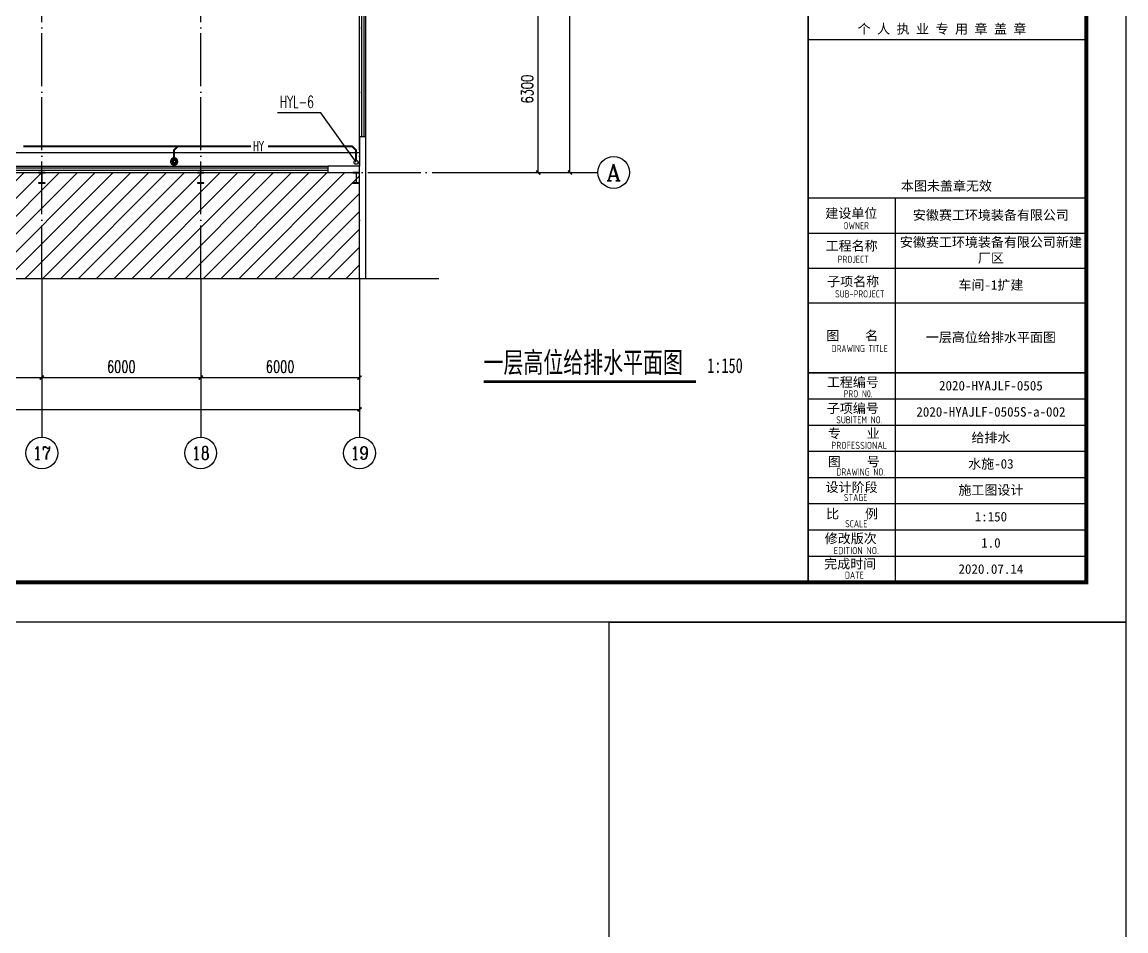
# Model space of a CAD drawing. Extents: x 1635833 to 4277885, y 16914845 to 35313750.
# Drawn here: x 2229177 to 2270874, y 17627495 to 17661837 of the extents above; entities that cross this region are included whole.
import ezdxf
from ezdxf.enums import TextEntityAlignment as Align

# ---------------------------------------------------------------- set-up
doc = ezdxf.new("R2010")
doc.units = 0
doc.header["$LTSCALE"] = 1000
doc.header["$MEASUREMENT"] = 0
doc.linetypes.add('DASH', pattern=[0.35, 0.25, -0.1])
doc.linetypes.add('DOTE', pattern=[2.42, 2, -0.2, 0.02, -0.2])
doc.layers.get('Defpoints').update_dxf_attribs({"color": 250})
for name, color, linetype in [('AXIS_TEXT', 7, 'Continuous'), ('AXIS_外部', 171, 'Continuous'), ('COLUMN', 2, 'Continuous'), ('DIM_SYMB', 165, 'Continuous'), ('DIM_雨水', 3, 'Continuous'), ('DOTE', 8, 'DOTE'), ('PIPE-雨水', 4, 'Continuous'), ('PUB_TEXT', 7, 'Continuous'), ('PUB_TITLE', 4, 'Continuous'), ('R-tec-ysd', 1, 'Continuous'), ('TEXT_雨水', 7, 'Continuous'), ('TK', 4, 'Continuous'), ('TWT_TEXT', 7, 'Continuous'), ('VPIPE-雨水', 4, 'Continuous'), ('WALL-PARAPET', 6, 'Continuous'), ('WINDOW', 140, 'Continuous')]:
    doc.layers.add(name, color=color, linetype=linetype)
doc.styles.add('_TCH_AXIS', font='COMPLEX', dxfattribs={"bigfont": 'GBCBIG'})
doc.styles.add('_TCH_DIM_T3', font='SIMPLEX', dxfattribs={"width": 0.705882, "bigfont": 'GBCBIG'})
doc.styles.add('_TWT_PIPETEXT', font='COMPLEX', dxfattribs={"width": 0.8, "height": 2.5, "bigfont": 'HZTXT'})
doc.styles.add('_TWT_SERIAL', font='COMPLEX', dxfattribs={"width": 0.8, "height": 3, "bigfont": 'HZTXT'})
doc.styles.add('COMPLEX', font='COMPLEX')
doc.styles.add('HT', font='simhei.ttf', dxfattribs={"width": 0.7})
doc.styles.add('TSSD_REIN', font='tssdeng.shx', dxfattribs={"width": 0.7, "bigfont": 'tssdchn.shx'})
doc.styles.add('图签宋体', font='', dxfattribs={"height": 300})
doc.styles.get('图签宋体').set_extended_font_data('NSimSun')
doc.dimstyles.new('_TCH_ARCH&&150', dxfattribs={"dimtxt": 446.25, "dimasz": 150, "dimexe": 375, "dimexo": 450, "dimgap": 189.375, "dimtad": 1, "dimdec": 0, "dimzin": 0, "dimdsep": 46, "dimtxsty": '_TCH_DIM_T3', "dimblk": 'ARCHTICK', "dimcen": 0.09, "dimclrt": 7, "dimazin": 2, "dimtfac": 1, "dimtdec": 0, "dimtix": 1, "dimtmove": 2, "dimatfit": 3, "dimfxl": 0, "dimtolj": 1, "dimtzin": 0, "dimarcsym": 0})

# ---------------------------------------------------------------- blocks, each defined once
blk = doc.blocks.new('A$C3ACC4A1C')
at = {"layer": 'COLUMN'}
h = blk.add_hatch(color=256, dxfattribs=at)
h.paths.add_polyline_path([(125, 400), (0, 400), (0, 388), (120, 388), (120, 200), (125, 200)])
h.paths.add_polyline_path([(250, 400), (125, 400), (125, 200), (130, 200), (130, 388), (250, 388)])
h.paths.add_polyline_path([(250, 12), (130, 12), (130, 200), (125, 200), (125, 0), (250, 0)])
h.paths.add_polyline_path([(125, 200), (120, 200), (120, 12), (0, 12), (0, 0), (125, 0)])
blk.add_lwpolyline([(0, 0), (0, 12), (120, 12), (120, 388), (0, 388), (0, 400), (250, 400), (250, 388), (130, 388), (130, 12), (250, 12), (250, 0)], close=True, dxfattribs=at)
blk = doc.blocks.new('ysd')
at = {"layer": 'R-tec-ysd', "lineweight": 25}
for p, q in [((351079, 494502), (351174, 494471)), ((351174, 494452), (351079, 494422)), ((351179, 494489), (351081, 494510)), ((351081, 494414), (351179, 494435)), ((351121, 494579), (351188, 494505)), ((351188, 494419), (351121, 494344)), ((351201, 494518), (351127, 494585)), ((351127, 494339), (351201, 494405)), ((351196, 494625), (351217, 494527)), ((351217, 494396), (351196, 494299)), ((351235, 494532), (351204, 494627)), ((351204, 494297), (351235, 494391)), ((351284, 494627), (351254, 494532)), ((351254, 494391), (351284, 494297)), ((351271, 494527), (351292, 494625)), ((351292, 494299), (351271, 494396)), ((351362, 494585), (351288, 494518)), ((351288, 494405), (351362, 494339)), ((351301, 494505), (351367, 494579)), ((351367, 494344), (351301, 494419)), ((351407, 494510), (351310, 494489)), ((351310, 494435), (351407, 494414)), ((351315, 494471), (351409, 494502)), ((351409, 494422), (351315, 494452))]:
    blk.add_line(p, q, dxfattribs=at)
for radius in [170, 54]:
    blk.add_circle((351244, 494462), radius, dxfattribs=at)
for centre, start, end in [((351170, 494462), 291.6382, 68.3675), ((351180, 494499), 261.6382, 38.3675), ((351180, 494425), 321.6382, 98.3675), ((351207, 494526), 231.6382, 8.3675), ((351207, 494398), 351.6382, 128.3675), ((351244, 494536), 201.6382, 338.3675), ((351244, 494388), 21.6382, 158.3675), ((351281, 494526), 171.6382, 308.3675), ((351281, 494398), 51.6382, 188.3675), ((351308, 494499), 141.6382, 278.3675), ((351308, 494425), 81.6382, 218.3675), ((351318, 494462), 111.6382, 248.3675)]:
    blk.add_arc(centre, 10, start, end, dxfattribs=at)
blk = doc.blocks.new('GeYuanFrame_33122174', base_point=(20.09, 4.53))
at = {"layer": 'PUB_TITLE'}
blk.add_lwpolyline([(1013.09, 14.53), (1013.09, 111.33)], dxfattribs=at)
at = {"layer": 'TK'}
for p, q in [((991.09, 102.53), (1061.09, 102.53)), ((991.09, 93.73), (1061.09, 93.73)), ((991.09, 84.93), (1013.09, 84.93)), ((991.09, 84.93), (1061.09, 84.93)), ((991.09, 67.37), (1061.09, 67.37)), ((991.09, 67.33), (1061.09, 67.33)), ((991.09, 60.77), (1061.09, 60.77)), ((991.09, 54.17), (1061.09, 54.17)), ((991.09, 47.57), (1061.09, 47.57)), ((991.09, 40.97), (1061.09, 40.97)), ((991.09, 34.37), (1061.09, 34.37)), ((991.09, 27.77), (1061.09, 27.77)), ((991.09, 21.17), (1061.09, 21.17)), ((991.09, 14.53), (1061.09, 14.53))]:
    blk.add_line(p, q, dxfattribs=at)
blk.add_lwpolyline([(20.09, 4.53), (20.09, 598.53), (1071.09, 598.53), (1071.09, 4.53)], close=True, dxfattribs=at)
at = {"layer": 'TK', "const_width": 1}
blk.add_lwpolyline([(45.09, 588.53), (1061.09, 588.53), (1061.09, 14.53), (45.09, 14.53)], close=True, dxfattribs=at)
at = {"layer": 'TK'}
for points, const_width in [([(991.09, 588.53), (991.09, 14.53)], 0.4), ([(991.09, 111.33), (1061.09, 111.33)], 0.35), ([(991.09, 67.37), (1061.09, 67.37)], 0.35)]:
    blk.add_lwpolyline(points, dxfattribs=dict(at, const_width=const_width))
blk.add_lwpolyline([(991.09, 151.33), (1061.09, 151.33)], dxfattribs=at)
at = {"layer": 'TK', "style": '图签宋体'}
for s, p in [('个 人 执 业 专 用 章 盖 章', (1003.52, 152.77)), ('本图未盖章无效', (1014.43, 113.2)), ('建设单位', (995.39, 106.33)), ('工程名称', (995.47, 98.12)), ('子项名称', (995.85, 89.14)), ('图    名', (995.63, 75.5)), ('工程编号', (995.77, 63.77)), ('子项编号', (995.77, 57.19)), ('专    业', (996.01, 50.88)), ('图    号', (996.02, 43.77)), ('设计阶段', (995.45, 37.32)), ('比    例', (995.59, 30.63)), ('修改版次', (995.24, 24.41)), ('完成时间', (995.11, 18.02))]:
    blk.add_text(s, height=2.4, dxfattribs=at).set_placement(p)
at = {"layer": 'TK', "style": 'TSSD_REIN'}
for s, width, p in [('OWNER', 0.7, (999.98, 103.48)), ('PROJECT', 0.7, (998.52, 95.02)), ('SUB-PROJECT', 0.7, (997.86, 86.3)), ('DRAWING TITLE', 0.7, (996.97, 72.53)), ('PRO N0.', 0.7, (1000.01, 61.15)), ('SUBITEM NO.', 0.7, (998.15, 54.58)), ('PROFESSIONAL', 0.8, (996.88, 48.15)), ('DRAWING NO.', 0.7, (998.19, 41.45)), ('STAGE', 0.7, (1000.09, 35.03)), ('SCALE', 0.7, (1000.38, 28.42)), ('EDITION NO.', 0.8, (997.53, 21.64)), ('DATE', 0.7, (1000.33, 15.45))]:
    blk.add_text(s, height=1.8, dxfattribs=dict(at, width=width)).set_placement(p)
at = {"layer": 'TK', "char_height": 2.4, "width": 48, "attachment_point": 5, "style": '图签宋体'}
for s, insert in [('安徽赛工环境装备有限公司', (1037.09, 106.93)), ('安徽赛工环境装备有限公司新建厂区', (1037.09, 98.13)), ('车间-1扩建', (1037.09, 89.33)), ('一层高位给排水平面图', (1037.09, 76.13)), ('2020-HYAJLF-0505', (1037.09, 64.07)), ('2020-HYAJLF-0505S-a-002', (1037.09, 57.47)), ('给排水', (1037.09, 50.87)), ('水施-03', (1037.09, 44.27)), ('施工图设计', (1037.09, 37.67)), ('1:150', (1037.09, 31.07)), ('1.0', (1037.09, 24.47)), ('2020.07.14', (1037.09, 17.88))]:
    blk.add_mtext(s, dxfattribs=dict(at, insert=insert))
blk = doc.blocks.new('_ArchTick')
at = {"color": 0, "linetype": 'ByBlock', "const_width": 0.4}
blk.add_lwpolyline([(-0.5, -0.5), (0.5, 0.5)], dxfattribs=at)
blk = doc.blocks.new('*D155')
at = {"layer": 'AXIS_外部', "color": 0, "lineweight": -2}
for p, q in [((2245374, 17662453), (2249049, 17662453)), ((2248674, 17656153), (2248674, 17662453)), ((2245374, 17656153), (2249049, 17656153))]:
    blk.add_line(p, q, dxfattribs=at)
at = {"layer": 'Defpoints', "color": 0}
for p in [(2244924, 17662453), (2248674, 17662453), (2244924, 17656153)]:
    blk.add_point(p, dxfattribs=at)
at = {"layer": 'AXIS_外部', "color": 0, "lineweight": -2, "xscale": 150, "yscale": 150, "zscale": 150}
for p, rotation in [((2248674, 17662453), 90), ((2248674, 17656153), 270)]:
    blk.add_blockref('_ArchTick', p, dxfattribs=dict(at, rotation=rotation))
at = {"layer": 'AXIS_外部', "color": 7, "insert": (2248261, 17659303), "char_height": 446.2, "attachment_point": 5, "rotation": 90, "style": '_TCH_DIM_T3'}
blk.add_mtext('\\A1;6300', dxfattribs=at)
blk = doc.blocks.new('*D165')
at = {"layer": 'AXIS_外部', "color": 0, "lineweight": -2}
for p, q in [((2245374, 17713393), (2250249, 17713393)), ((2249874, 17656153), (2249874, 17713393)), ((2245374, 17656153), (2250249, 17656153))]:
    blk.add_line(p, q, dxfattribs=at)
at = {"layer": 'Defpoints', "color": 0}
for p in [(2244924, 17713393), (2249874, 17713393), (2244924, 17656153)]:
    blk.add_point(p, dxfattribs=at)
at = {"layer": 'AXIS_外部', "color": 0, "lineweight": -2, "xscale": 150, "yscale": 150, "zscale": 150}
for p, rotation in [((2249874, 17713393), 90), ((2249874, 17656153), 270)]:
    blk.add_blockref('_ArchTick', p, dxfattribs=dict(at, rotation=rotation))
at = {"layer": 'AXIS_外部', "color": 7, "insert": (2249461, 17684773), "char_height": 446.2, "attachment_point": 5, "rotation": 90, "style": '_TCH_DIM_T3'}
blk.add_mtext('\\A1;57240', dxfattribs=at)
blk = doc.blocks.new('*D213')
at = {"layer": 'AXIS_外部', "color": 0, "lineweight": -2}
for p, q in [((2223924, 17651703), (2223924, 17648028)), ((2229924, 17651703), (2229924, 17648028)), ((2223924, 17648403), (2229924, 17648403))]:
    blk.add_line(p, q, dxfattribs=at)
at = {"layer": 'Defpoints', "color": 0}
for p in [(2223924, 17652153), (2229924, 17652153), (2229924, 17648403)]:
    blk.add_point(p, dxfattribs=at)
at = {"layer": 'AXIS_外部', "color": 0, "lineweight": -2, "xscale": 150, "yscale": 150, "zscale": 150, "rotation": 180}
blk.add_blockref('_ArchTick', (2223924, 17648403), dxfattribs=at)
at = {"layer": 'AXIS_外部', "color": 0, "lineweight": -2, "xscale": 150, "yscale": 150, "zscale": 150}
blk.add_blockref('_ArchTick', (2229924, 17648403), dxfattribs=at)
at = {"layer": 'AXIS_外部', "color": 7, "insert": (2226924, 17648816), "char_height": 446.2, "attachment_point": 5, "style": '_TCH_DIM_T3'}
blk.add_mtext('\\A1;6000', dxfattribs=at)
blk = doc.blocks.new('*D214')
at = {"layer": 'AXIS_外部', "color": 0, "lineweight": -2}
for p, q in [((2229924, 17651703), (2229924, 17648028)), ((2235924, 17651703), (2235924, 17648028)), ((2229924, 17648403), (2235924, 17648403))]:
    blk.add_line(p, q, dxfattribs=at)
at = {"layer": 'Defpoints', "color": 0}
for p in [(2229924, 17652153), (2235924, 17652153), (2235924, 17648403)]:
    blk.add_point(p, dxfattribs=at)
at = {"layer": 'AXIS_外部', "color": 0, "lineweight": -2, "xscale": 150, "yscale": 150, "zscale": 150, "rotation": 180}
blk.add_blockref('_ArchTick', (2229924, 17648403), dxfattribs=at)
at = {"layer": 'AXIS_外部', "color": 0, "lineweight": -2, "xscale": 150, "yscale": 150, "zscale": 150}
blk.add_blockref('_ArchTick', (2235924, 17648403), dxfattribs=at)
at = {"layer": 'AXIS_外部', "color": 7, "insert": (2232924, 17648816), "char_height": 446.2, "attachment_point": 5, "style": '_TCH_DIM_T3'}
blk.add_mtext('\\A1;6000', dxfattribs=at)
blk = doc.blocks.new('*D215')
at = {"layer": 'AXIS_外部', "color": 0, "lineweight": -2}
for p, q in [((2235924, 17651703), (2235924, 17648028)), ((2241924, 17651703), (2241924, 17648028)), ((2235924, 17648403), (2241924, 17648403))]:
    blk.add_line(p, q, dxfattribs=at)
at = {"layer": 'Defpoints', "color": 0}
for p in [(2235924, 17652153), (2241924, 17652153), (2241924, 17648403)]:
    blk.add_point(p, dxfattribs=at)
at = {"layer": 'AXIS_外部', "color": 0, "lineweight": -2, "xscale": 150, "yscale": 150, "zscale": 150, "rotation": 180}
blk.add_blockref('_ArchTick', (2235924, 17648403), dxfattribs=at)
at = {"layer": 'AXIS_外部', "color": 0, "lineweight": -2, "xscale": 150, "yscale": 150, "zscale": 150}
blk.add_blockref('_ArchTick', (2241924, 17648403), dxfattribs=at)
at = {"layer": 'AXIS_外部', "color": 7, "insert": (2238924, 17648816), "char_height": 446.2, "attachment_point": 5, "style": '_TCH_DIM_T3'}
blk.add_mtext('\\A1;6000', dxfattribs=at)
blk = doc.blocks.new('*D216')
at = {"layer": 'AXIS_外部', "color": 0, "lineweight": -2}
for p, q in [((2133924, 17651703), (2133924, 17646828)), ((2241924, 17651703), (2241924, 17646828)), ((2133924, 17647203), (2241924, 17647203))]:
    blk.add_line(p, q, dxfattribs=at)
at = {"layer": 'Defpoints', "color": 0}
for p in [(2133924, 17652153), (2241924, 17652153), (2241924, 17647203)]:
    blk.add_point(p, dxfattribs=at)
at = {"layer": 'AXIS_外部', "color": 0, "lineweight": -2, "xscale": 150, "yscale": 150, "zscale": 150, "rotation": 180}
blk.add_blockref('_ArchTick', (2133924, 17647203), dxfattribs=at)
at = {"layer": 'AXIS_外部', "color": 0, "lineweight": -2, "xscale": 150, "yscale": 150, "zscale": 150}
blk.add_blockref('_ArchTick', (2241924, 17647203), dxfattribs=at)
at = {"layer": 'AXIS_外部', "color": 7, "insert": (2187924, 17647616), "char_height": 446.2, "attachment_point": 5, "style": '_TCH_DIM_T3'}
blk.add_mtext('\\A1;108000', dxfattribs=at)
blk = doc.blocks.new('$WINLIB2D$00000001')
for p, q in [((-0.5, 0.5), (0.5, 0.5)), ((-0.5, 0.5), (-0.5, -0.5)), ((0.5, -0.5), (0.5, 0.5)), ((0.5, 0.16667), (-0.5, 0.16667)), ((0.5, -0.16667), (-0.5, -0.16667)), ((-0.5, -0.5), (0.5, -0.5))]:
    blk.add_line(p, q)
blk = doc.blocks.new('_AXISO')
blk.add_circle((0, 0), 0.5)
at = {"layer": 'AXIS_TEXT', "style": 'COMPLEX', "width": 1.041667}
blk.add_attdef('A', text='', height=0.56, dxfattribs=at).set_placement((-0.25, -0.28), (0.25, -0.28), align=Align.FIT)

msp = doc.modelspace()

# ---------------------------------------------------------------- hatches: boundary and pattern name
h = msp.add_hatch()
h.set_pattern_fill('ANSI31', color=250, scale=300, style=0)
h.set_pattern_definition([(45, (53131.6, -1230649.84), (-336.759605, 336.759605), [])])
h.paths.add_polyline_path([(2241923.512, 17656153.384), (2133923.512, 17656153.384), (2133923.512, 17652153.384), (2187810.05, 17652153.384), (2187886.484, 17652363.384), (2187960.541, 17651943.384), (2188035.05, 17652153.384), (2241923.512, 17652153.384)])
h.paths.add_polyline_path([(2186716.34, 17653731.348), (2187472.416, 17653731.348), (2187472.416, 17654978.816), (2186716.34, 17654978.816)], flags=24)
h.paths.add_polyline_path([(2185342.986, 17653707.614), (2187144.505, 17653707.614), (2187144.505, 17655029.133), (2185342.986, 17655029.133)], flags=24)
h.paths.add_polyline_path([(2184334.568, 17653731.348), (2185771.15, 17653731.348), (2185771.15, 17654978.816), (2184334.568, 17654978.816)], flags=24)
h.paths.add_polyline_path([(2182956.467, 17653691.474), (2184767.479, 17653691.474), (2184767.479, 17655041.474), (2182956.467, 17655041.474)], flags=24)
at = {"layer": 'PIPE-雨水', "linetype": 'Continuous'}
for points in [[(2234919.947, 17656997.402), (2234893.431, 17657023.919), (2234882.447, 17657012.935)], [(2234919.947, 17656997.402), (2234882.447, 17656997.402), (2234882.447, 17657012.935)], [(2241640.838, 17657147.402), (2241640.839, 17657184.902), (2241656.372, 17657184.902)], [(2241640.838, 17657147.402), (2241667.355, 17657173.919), (2241656.372, 17657184.902)], [(2241790.839, 17656997.402), (2241817.355, 17657023.919), (2241828.339, 17657012.935)], [(2241790.839, 17656997.402), (2241828.339, 17656997.402), (2241828.339, 17657012.935)]]:
    msp.add_hatch(color=256, dxfattribs=at).paths.add_polyline_path(points)

# ---------------------------------------------------------------- linework, layer by layer
msp.add_lwpolyline([(2270873.512, 17625042.007), (2251358.772, 17625042.007), (2251358.772, 17639164.017), (2270873.512, 17639164.017)], close=True)
at = {"layer": 'AXIS_外部'}
for p, q in [((2244923.512, 17656153.384), (2250923.512, 17656153.384)), ((2229923.512, 17652153.384), (2229923.512, 17646153.384)), ((2235923.512, 17652153.384), (2235923.512, 17646153.384)), ((2241923.512, 17652153.384), (2241923.512, 17646153.384))]:
    msp.add_line(p, q, dxfattribs=at)
at = {"layer": 'DIM_SYMB', "color": 150}
msp.add_lwpolyline([(2130923.512, 17652153.384), (2187810.05, 17652153.384), (2187886.484, 17652363.384), (2187960.541, 17651943.384), (2188035.05, 17652153.384), (2244923.512, 17652153.384)], dxfattribs=at)
at = {"layer": 'DIM_SYMB', "const_width": 105}
msp.add_lwpolyline([(2246607.539, 17648250.579), (2254638.931, 17648250.579)], dxfattribs=at)
at = {"layer": 'DIM_雨水'}
for p, q in [((2240456.647, 17658413.604), (2238829.872, 17658413.604)), ((2241790.839, 17656539.453), (2240456.647, 17658413.604))]:
    msp.add_line(p, q, dxfattribs=at)
at = {"layer": 'DOTE'}
for p, q in [((2229923.512, 17652153.384), (2229923.512, 17716153.384)), ((2235923.512, 17652153.384), (2235923.512, 17716153.384)), ((2241923.512, 17652153.384), (2241923.512, 17716153.384)), ((2130923.512, 17656153.384), (2244923.512, 17656153.384))]:
    msp.add_line(p, q, dxfattribs=at)
at = {"layer": 'PIPE-雨水', "linetype": 'Continuous', "ltscale": 1.5, "const_width": 75}
for points in [[(2235069.947, 17657147.402), (2229224.158, 17657147.402)], [(2234919.947, 17656997.402), (2235069.947, 17657147.402)], [(2234919.947, 17656997.402), (2234919.947, 17656702.49)], [(2237821.718, 17657147.402), (2235069.947, 17657147.402)], [(2241640.839, 17657147.402), (2238463.146, 17657147.402)], [(2241640.839, 17657147.402), (2241790.839, 17656997.402)], [(2241790.839, 17656614.453), (2241790.839, 17656997.402)]]:
    msp.add_lwpolyline(points, dxfattribs=at)
at = {"layer": 'VPIPE-雨水', "linetype": 'Continuous'}
msp.add_circle((2241790.839, 17656539.453), 75, dxfattribs=at)
at = {"layer": 'WALL-PARAPET'}
for p, q in [((2242163.512, 17657503.384), (2241923.512, 17657503.384)), ((2241923.512, 17657503.384), (2241923.512, 17656393.384)), ((2242163.512, 17656273.384), (2242163.512, 17657503.384)), ((2241923.512, 17656393.384), (2240723.512, 17656393.384)), ((2240723.512, 17656393.384), (2240723.512, 17656153.384)), ((2240723.512, 17656153.384), (2241923.512, 17656153.384)), ((2241923.512, 17652153.384), (2241923.512, 17656153.384)), ((2242163.512, 17652153.384), (2242163.512, 17656273.384)), ((2241923.512, 17652153.384), (2242163.512, 17652153.384))]:
    msp.add_line(p, q, dxfattribs=at)
at = {"layer": 'WINDOW', "color": 8, "linetype": 'DASH', "ltscale": 4, "const_width": 50}
msp.add_lwpolyline([(2133923.512, 17656903.384), (2241923.512, 17656903.384)], dxfattribs=at)

# ---------------------------------------------------------------- block references
at = {"xscale": 150, "yscale": 150, "zscale": 150}
msp.add_blockref('GeYuanFrame_33122174', (2113223.512, 17639164.017), dxfattribs=at)
at = {"layer": 'AXIS_外部'}
ref = msp.add_blockref('_AXISO', (2251523.512, 17656153.384), dxfattribs=dict(at, xscale=1200, yscale=1200, zscale=1200))
ref.add_attrib('A', 'A', dxfattribs={"layer": 'AXIS_TEXT', "height": 637.776, "style": '_TCH_AXIS'}).set_placement((2251250.18, 17655834.496), (2251796.845, 17655834.496), align=Align.FIT)
ref = msp.add_blockref('_AXISO', (2229923.512, 17645553.384), dxfattribs=dict(at, xscale=1200, yscale=1200, zscale=1200))
ref.add_attrib('A', '17', dxfattribs={"layer": 'AXIS_TEXT', "height": 492.6682, "style": '_TCH_AXIS'}).set_placement((2229583.337, 17645307.05), (2230263.688, 17645307.05), align=Align.FIT)
ref = msp.add_blockref('_AXISO', (2235923.512, 17645553.384), dxfattribs=dict(at, xscale=1200, yscale=1200, zscale=1200))
ref.add_attrib('A', '18', dxfattribs={"layer": 'AXIS_TEXT', "height": 492.6682, "style": '_TCH_AXIS'}).set_placement((2235583.337, 17645307.05), (2236263.688, 17645307.05), align=Align.FIT)
ref = msp.add_blockref('_AXISO', (2241923.512, 17645553.384), dxfattribs=dict(at, xscale=1200, yscale=1200, zscale=1200))
ref.add_attrib('A', '19', dxfattribs={"layer": 'AXIS_TEXT', "height": 492.6682, "style": '_TCH_AXIS'}).set_placement((2241583.337, 17645307.05), (2242263.688, 17645307.05), align=Align.FIT)
at = {"layer": 'COLUMN', "xscale": -1}
for p in [(2230048.513, 17655753.384), (2236048.513, 17655753.384), (2241923.513, 17655753.384)]:
    msp.add_blockref('A$C3ACC4A1C', p, dxfattribs=at)
at = {"layer": 'R-tec-ysd', "color": 1, "xscale": -0.809999942779541, "yscale": 0.8100000023841858, "zscale": 0.81, "rotation": 180}
msp.add_blockref('ysd', (1950415.654, 18057078.793), dxfattribs=at)
at = {"layer": 'WINDOW'}
for p, xscale, yscale, zscale, rotation in [((2242043.512, 17665653.384), 16300.00000130758, -240, 16300.00000130758, 90), ((2187923.512, 17656273.384), -105600.0000000044, 240, -105600.0000000044, 180)]:
    msp.add_blockref('$WINLIB2D$00000001', p, dxfattribs=dict(at, xscale=xscale, yscale=yscale, zscale=zscale, rotation=rotation))

# ---------------------------------------------------------------- texts
at = {"layer": 'PUB_TEXT', "style": 'HT', "width": 0.7}
for s, height, p in [('一层高位给排水平面图', 788.6076, (2246607.539, 17648584.63)), ('1:150', 563.2911, (2255058.931, 17648575.769))]:
    msp.add_text(s, height=height, dxfattribs=at).set_placement(p)
at = {"layer": 'TEXT_雨水', "style": '_TWT_PIPETEXT', "width": 0.64}
msp.add_text('HY', height=375, dxfattribs=at).set_placement((2237896.718, 17656959.902))
at = {"layer": 'TWT_TEXT', "style": '_TWT_SERIAL', "width": 0.64}
msp.add_text('HYL-6', height=450, dxfattribs=at).set_placement((2238919.872, 17658593.604))

# ---------------------------------------------------------------- dimensions: what is measured, and where the dimension line sits
at = {"layer": 'AXIS_外部'}
for p1, p2, distance, picture, middle in [((2244923.512, 17656153.384), (2244923.512, 17713393.384), -4950, '*D165', (2249461.012, 17684773.384)), ((2244923.512, 17656153.384), (2244923.512, 17662453.384), -3750, '*D155', (2248261.012, 17659303.384)), ((2133923.512, 17652153.384), (2241923.512, 17652153.384), -4950, '*D216', (2187923.512, 17647615.884)), ((2223923.512, 17652153.384), (2229923.512, 17652153.384), -3750, '*D213', (2226923.512, 17648815.884)), ((2229923.512, 17652153.384), (2235923.512, 17652153.384), -3750, '*D214', (2232923.512, 17648815.884)), ((2235923.512, 17652153.384), (2241923.512, 17652153.384), -3750, '*D215', (2238923.512, 17648815.884))]:
    dim = msp.add_aligned_dim(p1=p1, p2=p2, distance=distance, dimstyle='_TCH_ARCH&&150', dxfattribs=at)
    dim.commit()
    dim.dimension.update_dxf_attribs({"geometry": picture, "text_midpoint": middle})

doc.saveas('drawing.dxf')
